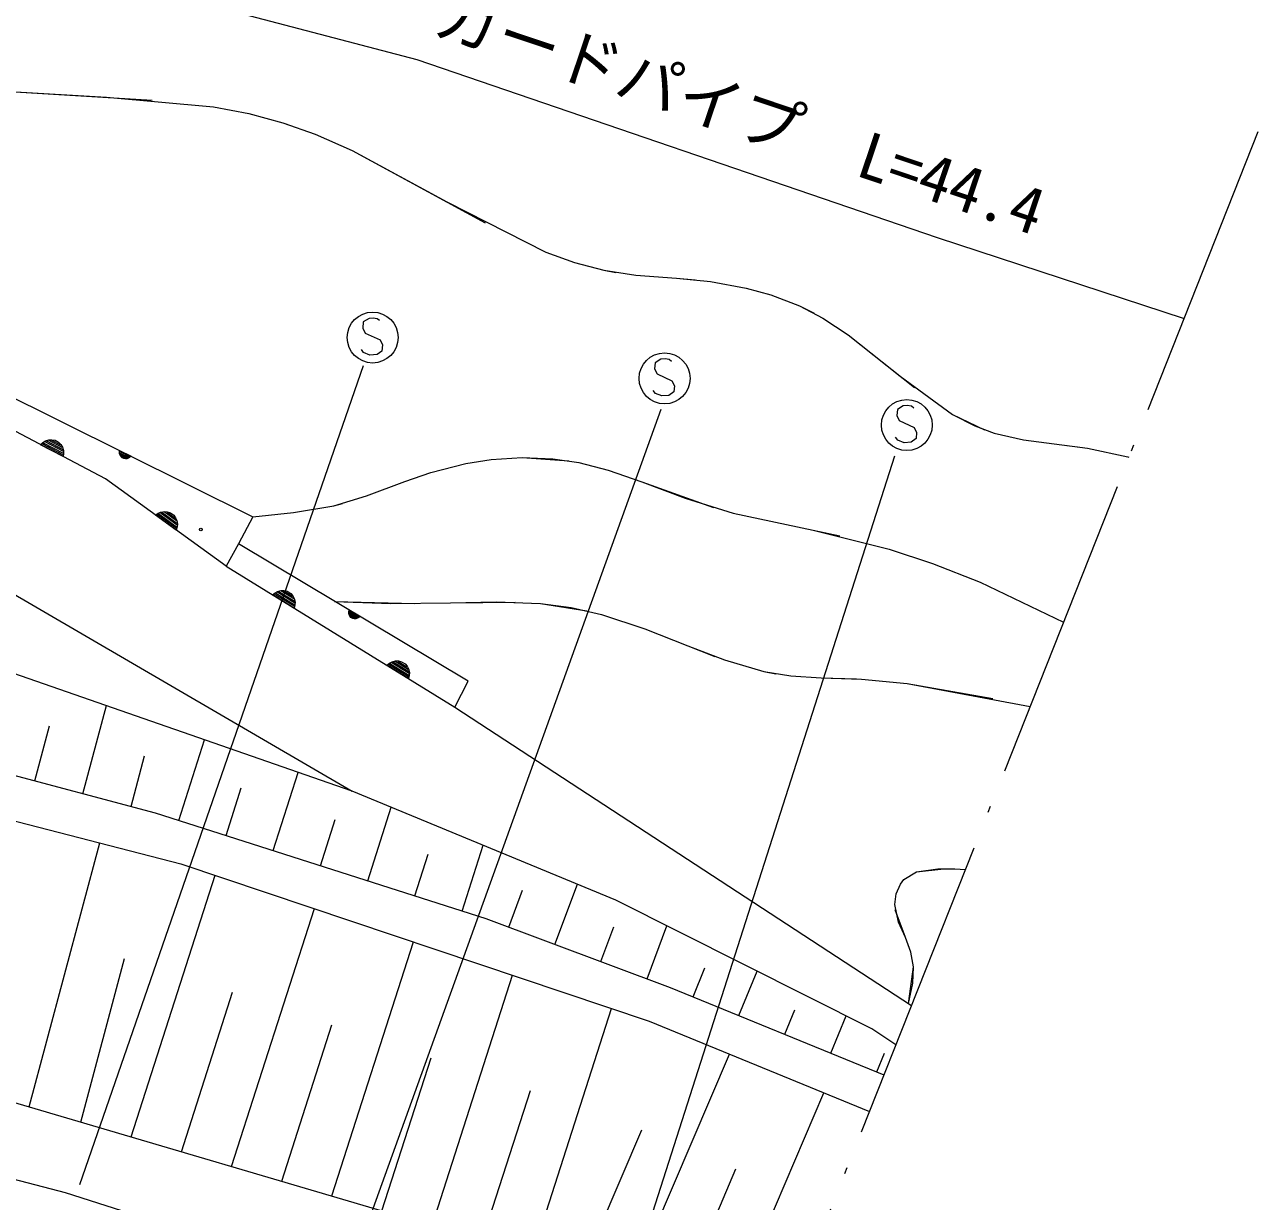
# Model space of a CAD drawing. Units: millimetres, scale not verified. Extents: x 40000 to 680000, y 20000 to 380000.
# Drawn here: x 361169 to 409581, y 272241 to 318413 of the extents above; entities that cross this region are included whole.
import ezdxf
from ezdxf.enums import TextEntityAlignment as Align

# ---------------------------------------------------------------- set-up
doc = ezdxf.new("R2010")
doc.units = ezdxf.units.MM
doc.header["$LTSCALE"] = 1000
doc.linetypes.add('LONG_DASHED_DOTTED', pattern=[15.25, 12, -1.5, 0.25, -1.5])
for name, color, linetype, lineweight in [('M-BGD', 7, 'Continuous', 13), ('M-BMK-LINE', 2, 'LONG_DASHED_DOTTED', 13), ('M-STR-HTXT', 7, 'Continuous', 13)]:
    doc.layers.add(name, color=color, linetype=linetype, lineweight=lineweight)
doc.styles.add('ＭＳ ゴシック', font='')
doc.styles.get('ＭＳ ゴシック').set_extended_font_data('MS Gothic')

msp = doc.modelspace()

# ---------------------------------------------------------------- linework, layer by layer
at = {"layer": 'M-BGD'}
for p, q in [((360360, 315807), (366175, 315456)), ((360360, 315807), (364380, 315562)), ((364380, 315562), (368584, 315189)), ((368584, 315189), (369960, 314925)), ((368584, 315189), (369960, 314925)), ((369960, 314925), (371303, 314560)), ((369960, 314925), (371303, 314560)), ((371303, 314560), (371644, 314447)), ((371303, 314560), (372575, 314115)), ((372575, 314115), (374027, 313478)), ((374027, 313478), (379246, 310634)), ((374027, 313478), (377733, 311465)), ((377733, 311465), (381617, 309491)), ((381617, 309491), (382746, 309079)), ((381617, 309491), (382746, 309079)), ((381617, 309491), (382746, 309079)), ((382746, 309079), (383901, 308777)), ((382746, 309079), (383901, 308777)), ((382746, 309079), (383901, 308777)), ((383901, 308777), (384370, 308692)), ((383901, 308777), (385157, 308586)), ((383901, 308777), (385157, 308586)), ((385157, 308586), (386753, 308462)), ((385157, 308586), (386753, 308462)), ((386753, 308462), (388083, 308330)), ((386753, 308462), (387478, 308400)), ((388083, 308330), (389481, 308080)), ((389481, 308080), (390454, 307813)), ((389481, 308080), (390454, 307813)), ((389481, 308080), (390454, 307813)), ((390454, 307813), (391572, 307382)), ((390454, 307813), (391572, 307382)), ((390454, 307813), (391572, 307382)), ((391572, 307382), (392151, 307091)), ((391572, 307382), (392496, 306899)), ((391572, 307382), (392496, 306899)), ((392496, 306899), (393488, 306246)), ((392496, 306899), (393488, 306246)), ((393488, 306246), (396087, 304172)), ((393488, 306246), (395531, 304615)), ((393488, 306246), (395531, 304615)), ((364335, 300586), (355932, 305033)), ((395531, 304615), (397578, 303122)), ((395531, 304615), (397578, 303122)), ((359387, 304441), (370120, 299107)), ((397578, 303122), (398462, 302666)), ((397578, 303122), (398840, 302516)), ((398462, 302666), (399213, 302388)), ((361983, 302079), (362119, 302121)), ((362639, 301823), (362109, 302103)), ((362119, 302121), (362235, 302127)), ((362226, 302110), (362579, 301923)), ((362235, 302127), (362360, 302107)), ((362360, 302107), (362501, 302032)), ((399213, 302388), (400371, 302122)), ((400371, 302122), (401570, 301959)), ((361792, 301932), (361884, 302019)), ((362676, 301464), (361792, 301932)), ((362669, 301536), (361855, 301966)), ((361884, 302019), (361983, 302079)), ((361901, 302010), (362679, 301598)), ((362689, 301661), (361947, 302053)), ((362028, 302078), (362664, 301742)), ((362501, 302032), (362589, 301940)), ((362589, 301940), (362649, 301840)), ((362649, 301840), (362690, 301705)), ((362690, 301705), (362697, 301589)), ((364887, 301641), (364895, 301703)), ((364891, 301582), (364887, 301641)), ((364895, 301703), (365343, 301481)), ((365307, 301454), (364895, 301659)), ((364896, 301614), (365272, 301427)), ((401570, 301959), (402882, 301789)), ((401570, 301959), (402681, 301819)), ((402882, 301789), (404454, 301454)), ((362697, 301589), (362676, 301464)), ((364914, 301515), (364891, 301582)), ((365227, 301404), (364905, 301565)), ((364945, 301466), (364914, 301515)), ((364923, 301511), (365173, 301386)), ((364990, 301422), (364945, 301466)), ((365106, 301386), (364963, 301457)), ((365062, 301386), (364990, 301422)), ((365124, 301377), (365062, 301386)), ((365182, 301382), (365124, 301377)), ((365249, 301404), (365182, 301382)), ((365299, 301436), (365249, 301404)), ((365343, 301481), (365299, 301436)), ((377105, 300839), (378478, 301190)), ((378478, 301190), (379479, 301349)), ((378478, 301190), (379479, 301349)), ((379479, 301349), (380689, 301429)), ((379479, 301349), (380689, 301429)), ((380689, 301429), (382524, 301298)), ((380689, 301429), (381892, 301380)), ((381892, 301380), (382914, 301227)), ((382914, 301227), (384067, 300931)), ((404454, 301454), (404505, 301439)), ((376085, 300483), (377105, 300839)), ((376085, 300483), (377105, 300839)), ((384067, 300931), (385393, 300476)), ((369078, 297162), (364335, 300586)), ((374586, 299922), (376085, 300483)), ((374586, 299922), (376085, 300483)), ((385393, 300476), (388204, 299466)), ((385393, 300476), (387091, 299839)), ((385393, 300476), (387091, 299839)), ((373295, 299538), (374586, 299922)), ((373295, 299538), (374586, 299922)), ((387091, 299839), (388976, 299247)), ((387091, 299839), (388976, 299247)), ((366301, 299167), (366404, 299241)), ((367115, 298654), (366369, 299192)), ((366404, 299241), (366511, 299287)), ((366420, 299229), (367133, 298714)), ((367152, 298774), (366471, 299266)), ((366511, 299287), (366650, 299309)), ((366555, 299279), (367139, 298858)), ((367125, 298942), (366639, 299293)), ((366650, 299309), (366767, 299299)), ((366755, 299283), (367079, 299049)), ((366767, 299299), (366887, 299261)), ((366887, 299261), (367017, 299168)), ((370120, 299107), (371722, 299268)), ((370120, 299107), (371722, 299268)), ((370120, 299107), (371722, 299268)), ((371722, 299268), (373295, 299538)), ((371722, 299268), (373295, 299538)), ((371722, 299268), (373295, 299538)), ((373295, 299538), (373638, 299625)), ((388976, 299247), (393157, 298360)), ((388976, 299247), (392106, 298583)), ((367112, 298581), (366301, 299167)), ((367017, 299168), (367091, 299065)), ((367091, 299065), (367137, 298958)), ((367137, 298958), (367160, 298818)), ((367160, 298818), (367150, 298702)), ((370120, 299107), (369566, 298035)), ((367150, 298702), (367112, 298581)), ((392106, 298583), (395090, 297832)), ((369566, 298035), (369078, 297162)), ((378568, 292653), (369566, 298035)), ((395090, 297832), (396801, 297265)), ((395090, 297832), (396801, 297265)), ((396801, 297265), (398662, 296534)), ((396801, 297265), (398662, 296534)), ((369078, 297162), (378054, 291634)), ((359743, 296650), (374027, 288332)), ((398662, 296534), (401937, 294966)), ((398662, 296534), (398676, 296528)), ((370896, 296042), (370993, 296123)), ((371748, 295518), (370896, 296042)), ((371745, 295590), (370962, 296072)), ((370993, 296123), (371097, 296177)), ((371010, 296113), (371760, 295651)), ((371774, 295713), (371059, 296154)), ((371097, 296177), (371234, 296210)), ((371141, 296173), (371754, 295796)), ((371735, 295878), (371224, 296193)), ((371234, 296210), (371351, 296208)), ((371341, 296191), (371681, 295982)), ((371351, 296208), (371474, 296180)), ((371474, 296180), (371610, 296096)), ((371610, 296096), (371692, 295999)), ((371692, 295999), (371745, 295895)), ((371745, 295895), (371778, 295758)), ((374027, 288332), (353147, 295598)), ((371777, 295641), (371748, 295518)), ((371778, 295758), (371777, 295641)), ((373332, 295783), (375532, 295706)), ((373332, 295783), (375532, 295706)), ((373332, 295783), (376478, 295700)), ((373886, 295382), (373900, 295444)), ((373886, 295324), (373886, 295382)), ((373904, 295255), (373886, 295324)), ((373893, 295355), (374254, 295139)), ((374291, 295163), (373897, 295399)), ((373900, 295444), (374329, 295187)), ((375532, 295706), (377877, 295731)), ((375532, 295706), (377877, 295731)), ((377877, 295731), (379677, 295768)), ((377877, 295731), (380416, 295758)), ((379677, 295768), (381417, 295700)), ((381417, 295700), (382609, 295545)), ((381417, 295700), (382609, 295545)), ((381417, 295700), (383231, 295418)), ((382609, 295545), (383810, 295273)), ((382609, 295545), (383810, 295273)), ((374207, 295120), (373898, 295305)), ((373931, 295204), (373904, 295255)), ((373912, 295250), (374153, 295106)), ((373972, 295156), (373931, 295204)), ((374086, 295111), (373948, 295194)), ((374041, 295115), (373972, 295156)), ((374103, 295101), (374041, 295115)), ((374161, 295101), (374103, 295101)), ((374230, 295118), (374161, 295101)), ((374281, 295146), (374230, 295118)), ((374329, 295187), (374281, 295146)), ((383810, 295273), (385512, 294706)), ((383810, 295273), (385512, 294706)), ((385512, 294706), (387191, 294040)), ((385512, 294706), (387191, 294040)), ((387191, 294040), (388637, 293486)), ((387191, 294040), (388258, 293625)), ((375481, 293360), (375585, 293413)), ((376262, 292949), (375547, 293390)), ((375585, 293413), (375722, 293446)), ((375629, 293409), (376242, 293032)), ((376223, 293114), (375712, 293429)), ((375722, 293446), (375839, 293445)), ((375828, 293428), (376169, 293218)), ((375839, 293445), (375962, 293416)), ((375962, 293416), (376098, 293332)), ((388637, 293486), (390172, 293029)), ((375384, 293278), (375481, 293360)), ((376236, 292754), (375384, 293278)), ((376233, 292826), (375450, 293308)), ((375498, 293349), (376247, 292888)), ((376098, 293332), (376179, 293235)), ((376179, 293235), (376233, 293131)), ((376233, 293131), (376266, 292994)), ((376266, 292994), (376264, 292877)), ((390172, 293029), (391235, 292856)), ((390172, 293029), (390644, 292937)), ((390172, 293029), (391235, 292856)), ((390172, 293029), (391235, 292856)), ((376264, 292877), (376236, 292754)), ((378054, 291634), (378568, 292653)), ((391235, 292856), (392432, 292783)), ((391235, 292856), (392432, 292783)), ((391235, 292856), (392432, 292783)), ((392432, 292783), (393814, 292745)), ((392432, 292783), (394014, 292735)), ((392432, 292783), (394014, 292735)), ((394014, 292735), (395807, 292564)), ((394014, 292735), (395807, 292564)), ((395807, 292564), (399162, 291967)), ((395807, 292564), (400623, 291657)), ((363457, 288235), (364374, 291691)), ((378054, 291634), (395969, 279928)), ((361567, 288737), (362141, 290896)), ((367217, 287187), (368228, 290350)), ((350789, 289744), (367298, 285488)), ((365346, 287734), (365874, 289722)), ((358734, 289490), (366290, 287483)), ((370923, 286002), (371904, 289071)), ((369070, 286595), (369668, 288464)), ((384370, 284063), (374027, 288332)), ((374630, 284818), (375552, 287703)), ((366290, 287483), (379263, 283337)), ((372777, 285410), (373356, 287223)), ((361343, 275948), (364113, 286309)), ((378337, 283633), (379161, 286213)), ((376483, 284225), (377007, 285865)), ((367298, 285488), (385680, 279309)), ((395675, 284873), (396167, 285164)), ((395675, 284873), (396167, 285164)), ((396167, 285164), (397239, 285287)), ((396167, 285164), (397003, 285283)), ((397003, 285283), (397665, 285286)), ((397665, 285286), (398089, 285268)), ((365354, 274768), (368650, 285033)), ((381976, 282324), (382858, 284687)), ((395374, 284308), (395533, 284687)), ((395374, 284308), (395533, 284687)), ((395374, 284308), (395533, 284687)), ((395533, 284687), (395675, 284873)), ((395533, 284687), (395675, 284873)), ((395533, 284687), (395675, 284873)), ((380167, 282999), (380711, 284454)), ((395320, 283890), (395374, 284308)), ((395320, 283890), (395374, 284308)), ((395320, 283890), (395374, 284308)), ((369289, 273610), (372537, 283727)), ((394415, 279005), (384370, 284063)), ((395463, 283193), (395320, 283890)), ((395463, 283193), (395320, 283890)), ((395463, 283193), (395320, 283890)), ((379263, 283337), (386496, 280635)), ((395731, 282594), (395333, 283683)), ((383784, 281648), (384295, 283017)), ((385592, 280973), (386370, 283056)), ((395731, 282594), (395463, 283193)), ((395731, 282594), (395463, 283193)), ((395731, 282594), (395463, 283193)), ((373224, 272452), (376425, 282420)), ((395731, 282594), (395709, 282642)), ((395941, 282024), (395731, 282594)), ((395941, 282024), (395731, 282594)), ((395941, 282024), (395731, 282594)), ((395941, 282024), (395731, 282594)), ((395941, 282024), (395731, 282594)), ((363376, 275350), (365093, 281773)), ((396049, 281438), (395941, 282024)), ((396049, 281438), (395941, 282024)), ((396049, 281438), (395941, 282024)), ((396049, 281438), (395941, 282024)), ((396049, 281438), (395941, 282024)), ((387398, 280267), (387859, 281398)), ((395855, 280002), (396049, 281438)), ((396019, 280796), (396049, 281438)), ((396019, 280796), (396049, 281438)), ((396019, 280796), (396049, 281438)), ((396019, 280796), (396049, 281438)), ((396019, 280796), (396049, 281438)), ((377159, 271294), (380312, 281114)), ((389201, 279531), (389912, 281272)), ((395855, 280002), (396019, 280796)), ((395855, 280002), (396019, 280796)), ((395855, 280002), (396019, 280796)), ((395855, 280002), (396019, 280796)), ((395855, 280002), (396019, 280796)), ((367322, 274189), (369331, 280447)), ((386496, 280635), (394890, 277209)), ((381094, 270137), (384199, 279807)), ((391004, 278795), (391396, 279754)), ((392807, 278059), (393402, 279515)), ((371256, 273031), (373225, 279162)), ((385680, 279309), (394319, 275769)), ((395356, 278382), (394415, 279005)), ((384837, 268670), (388827, 278020)), ((394610, 277323), (394910, 278056)), ((355486, 277671), (382077, 269847)), ((375191, 271873), (377119, 277877)), ((379126, 270715), (381013, 276591)), ((388517, 267099), (392529, 276502)), ((352893, 275161), (362763, 272584)), ((382997, 269455), (385384, 275049)), ((386677, 267884), (389077, 273510)), ((362763, 272584), (373212, 269259))]:
    msp.add_line(p, q, dxfattribs=at)
msp.add_circle((368084, 298602), 50, dxfattribs=at)
at = {"layer": 'M-BMK-LINE'}
msp.add_line((388379, 260789), (409581, 314224), dxfattribs=at)
at = {"layer": 'M-STR-HTXT'}
for p, q in [((364082, 320324), (376556, 317043)), ((376556, 317043), (396981, 310066)), ((396981, 310066), (406672, 306883)), ((374456, 306750), (374435, 306507)), ((374435, 306507), (374530, 306314)), ((374685, 306889), (374456, 306750)), ((374845, 306901), (374685, 306889)), ((375007, 306874), (374845, 306901)), ((375094, 306801), (375007, 306874)), ((374530, 306314), (375114, 306040)), ((375114, 306040), (375210, 305847)), ((374471, 305547), (374382, 305661)), ((374720, 305447), (374471, 305547)), ((375189, 305605), (374999, 305469)), ((375210, 305847), (375189, 305605)), ((363328, 272903), (374468, 305045)), ((374999, 305469), (374720, 305447)), ((385910, 305146), (385890, 304904)), ((386140, 305285), (385910, 305146)), ((386300, 305298), (386140, 305285)), ((386462, 305270), (386300, 305298)), ((386548, 305197), (386462, 305270)), ((385890, 304904), (385985, 304711)), ((385985, 304711), (386569, 304436)), ((385926, 303944), (385837, 304057)), ((386569, 304436), (386665, 304243)), ((386665, 304243), (386644, 304001)), ((386175, 303843), (385926, 303944)), ((386454, 303865), (386175, 303843)), ((386644, 304001), (386454, 303865)), ((373983, 269568), (386152, 303326)), ((395418, 303313), (395397, 303071)), ((395397, 303071), (395493, 302878)), ((395647, 303452), (395418, 303313)), ((395807, 303465), (395647, 303452)), ((395970, 303438), (395807, 303465)), ((396056, 303364), (395970, 303438)), ((395493, 302878), (396076, 302604)), ((396076, 302604), (396172, 302411)), ((395433, 302111), (395344, 302224)), ((395682, 302010), (395433, 302111)), ((396151, 302168), (395961, 302033)), ((396172, 302411), (396151, 302168)), ((395961, 302033), (395682, 302010)), ((383972, 266051), (395315, 301494))]:
    msp.add_line(p, q, dxfattribs=at)
for centre in [(374825, 306137), (386280, 304534), (395788, 302701)]:
    msp.add_circle(centre, 1000, dxfattribs=at)

# ---------------------------------------------------------------- texts
at = {"layer": 'M-STR-HTXT', "style": 'ＭＳ ゴシック'}
msp.add_text('ガードパイプ  L=44.4', height=1833, rotation=341.4, dxfattribs=at).set_placement((376949, 317577), align=Align.BOTTOM_LEFT)

doc.saveas('drawing.dxf')
